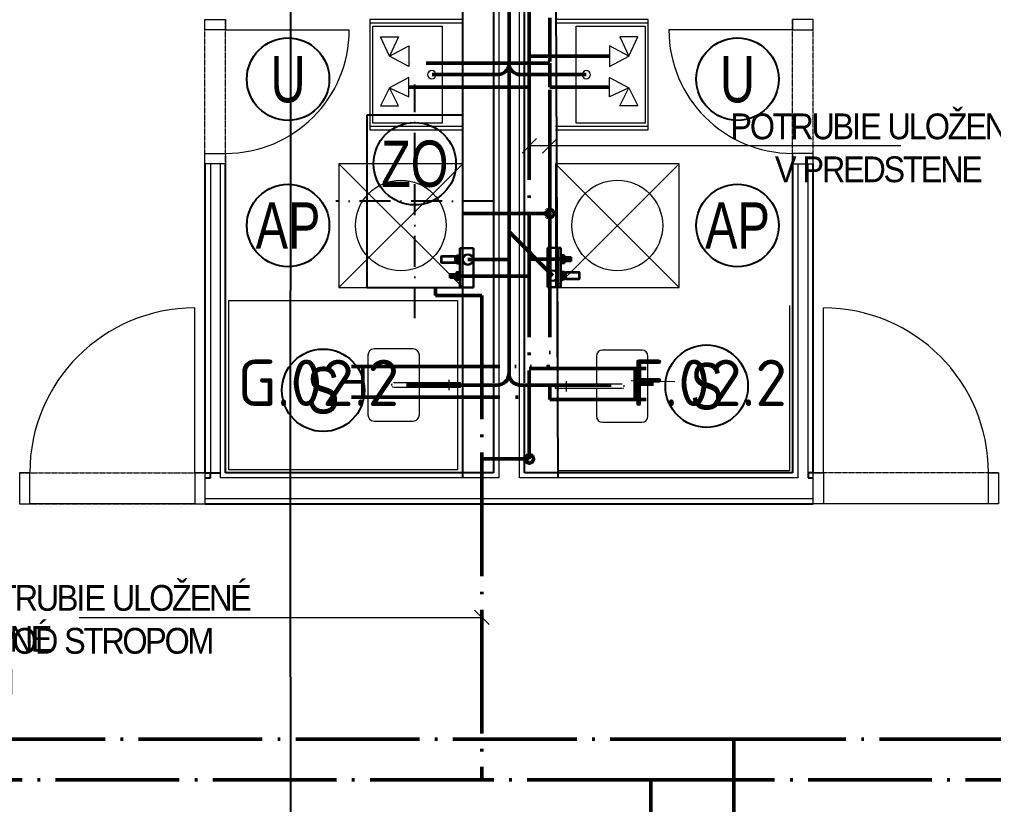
# Model space of a CAD drawing. Header units: millimetres. Extents: x 2377 to 264466, y -28213 to 61616.
# Drawn here: x 27467 to 32191, y 11750 to 15560 of the extents above; entities that cross this region are included whole.
import ezdxf
from ezdxf.enums import TextEntityAlignment as Align

# ---------------------------------------------------------------- set-up
doc = ezdxf.new("R2010")
doc.units = ezdxf.units.MM
for name, pattern in [('ACAD_ISO04W100', [30.5, 24, -3, 0.5, -3]), ('ACAD_ISO05W100', [33, 24, -3, 0, -3, 0, -3]), ('Bodkočiarkovaná 3mm', [5, 3, -1, 0, -1]), ('DOT_CENTER', [14, 12, -1, 0, -1]), ('Čiarkovaná 3mm', [6, 3, -3])]:
    doc.linetypes.add(name, pattern=pattern)
doc.layers.get('0').update_dxf_attribs({"color": 8})
for name, color, linetype, lineweight in [('1', 250, 'Continuous', 0), ('Common Edges', 8, 'Continuous', 20), ('Dvere - nad rovinou rezu', 8, 'Bodkočiarkovaná 3mm', 9), ('Floors', 8, 'Continuous', 20), ('Frame_Mullion', 8, 'Continuous', 20), ('Plan Swing', 8, 'Continuous', 9), ('Plumbing Fixtures', 8, 'Continuous', 9), ('Room Tags', 8, 'Continuous', 9), ('Walls', 8, 'Continuous', 25), ('ZTI- BATÉRIE', 6, 'Continuous', 18), ('ZTI- POPIS DIMENZIE', 250, 'Continuous', 18), ('ZTI- POPIS POTRUBIA', 7, 'Continuous', 18), ('ZTI- PRÍVOD POŽIARNEJ VODY', 144, 'ACAD_ISO04W100', 50), ('ZTI- PRÍVOD STUDENEJ VODY', 5, 'ACAD_ISO04W100', 50), ('ZTI- PRÍVOD TEPLEJ VODY', 1, 'ACAD_ISO05W100', 50), ('ZTI_KANAL', 30, 'Continuous', 50), ('ZTI_S_KANAL', 30, 'Continuous', 50)]:
    doc.layers.add(name, color=color, linetype=linetype, lineweight=lineweight)
doc.layers.add('NETLAC', color=240, linetype='Čiarkovaná 3mm', plot=False, transparency=0.1)
doc.layers.add('ZTI_T_ZARPR', color=4, linetype='Continuous')
doc.styles.add('HRUBE', font='arial.ttf', dxfattribs={"width": 0.75})
doc.styles.add('ISOCPEUR_6', font='isocpeur.ttf', dxfattribs={"height": 225})
doc.styles.add('Popis_ZTI', font='arial.ttf', dxfattribs={"width": 0.9, "height": 125})

# ---------------------------------------------------------------- blocks, each defined once
blk = doc.blocks.new('Dvere 1-kridlové obložkové plné - 600x1970-4666741-2NP _PRAC_')
at = {"layer": 'Dvere - nad rovinou rezu'}
for p, q in [((-350, 50), (350, 50)), ((-350, -50), (350, -50))]:
    blk.add_line(p, q, dxfattribs=at)
at = {"layer": 'Frame_Mullion'}
for p, q in [((-300, 50), (-350, 50)), ((-350, 50), (-350, -50)), ((-300, -50), (-300, 50)), ((350, 50), (300, 50)), ((300, 50), (300, -50)), ((350, -50), (350, 50)), ((-350, -50), (-300, -50)), ((300, -50), (350, -50))]:
    blk.add_line(p, q, dxfattribs=at)
at = {"layer": 'Plan Swing'}
blk.add_line((300, 50), (300, 650), dxfattribs=at)
blk.add_arc((300, 50), 600, 90, 180, dxfattribs=at)
blk = doc.blocks.new('CS_Pracka - CS_Pracka-4666743-2NP _PRAC_')
at = {"layer": 'Plumbing Fixtures'}
for p, q in [((600, -600), (0, 0)), ((0, -600), (600, 0)), ((600, 0), (0, 0)), ((0, 0), (0, -600)), ((600, -600), (600, 0)), ((0, -600), (600, -600))]:
    blk.add_line(p, q, dxfattribs=at)
blk.add_circle((300, -300), 220, dxfattribs=at)
blk = doc.blocks.new('CS_Umyvadlo - CS_Umyvadlo-4710462-2NP _PRAC_')
at = {"layer": 'Plumbing Fixtures'}
for p, q in [((17.8, -150), (0, -150)), ((0, -150), (0, -600)), ((517.8, -150), (17.8, -150)), ((17.8, -150), (17.8, -600)), ((32.8, -500), (32.8, -164.5)), ((32.8, -164.5), (502.8, -164.5)), ((502.8, -164.5), (502.8, -500)), ((535.7, -150), (517.8, -150)), ((517.8, -600), (517.8, -150)), ((535.7, -600), (535.7, -150)), ((502.8, -500), (32.8, -500))]:
    blk.add_line(p, q, dxfattribs=at)
for start, end in [(0, 180), (180, 360)]:
    blk.add_arc((267.8, -450), 20, start, end, dxfattribs=at)
blk = doc.blocks.new('CS_Sprch_kut - CS_Sprch_kut-4666745-2NP _PRAC_')
at = {"layer": 'Plumbing Fixtures'}
for p, q in [((34.1, -1285), (34.1, -163.8)), ((34.1, -163.8), (435, -163.8)), ((435, -148.8), (435, -443.8)), ((455, -148.8), (435, -148.8)), ((445, -148.8), (445, -223.8)), ((455, -443.8), (455, -148.8)), ((455, -163.8), (855.9, -163.8)), ((420, -203.8), (470, -203.8)), ((435, -348.8), (300, -348.8)), ((590, -348.8), (454.9, -348.8)), ((270, -378.8), (270, -568.8)), ((620, -568.8), (620, -378.8)), ((300, -598.8), (590, -598.8)), ((836.8, -1285), (34.1, -1285))]:
    blk.add_line(p, q, dxfattribs=at)
at = {"layer": 'Plumbing Fixtures', "flags": 128}
for points in [[(435, -443.8), (435, -445), (435, -446.2), (435, -447.4), (435, -448.6), (435, -449.7), (435, -450.9), (435, -452.1), (435, -453.2), (435, -454.4), (435, -455.5), (435, -456.6), (435, -457.6), (435, -458.7), (435, -459.7), (435, -460.7), (435, -461.7), (435, -462.6), (435, -463.6), (435, -464.5), (435, -465.3), (435, -466.1), (435, -466.9), (435, -467.7), (435, -468.4), (435, -469), (435, -469.7), (435, -470.2), (435, -470.8), (435, -471.3), (435, -471.7), (435, -472.2), (435, -472.5), (435, -472.8), (435, -473.1), (435, -473.3), (435, -473.5), (435, -473.7), (435, -473.7), (435, -473.8), (435, -473.8)], [(455, -473.8), (455, -473.8), (455, -473.7), (455, -473.6), (455, -473.4), (455, -473.2), (455, -472.9), (455, -472.6), (455, -472.3), (455, -471.9), (455, -471.4), (455, -470.9), (455, -470.4), (455, -469.8), (455, -469.2), (455, -468.5), (455, -467.8), (455, -467.1), (455, -466.3), (455, -465.5), (455, -464.7), (455, -463.8), (455, -462.9), (455, -462), (455, -461), (455, -460), (455, -459), (455, -457.9), (455, -456.9), (455, -455.8), (455, -454.7), (455, -453.5), (455, -452.4), (455, -451.2), (455, -450.1), (455, -448.9), (455, -447.7), (455, -446.5), (455, -445.3), (455, -444.1), (455, -443.8)]]:
    blk.add_lwpolyline(points, dxfattribs=at)
at = {"layer": 'Plumbing Fixtures'}
for centre, radius, start, end in [((300, -378.8), 30, 90, 180), ((590, -378.8), 30, 0, 90), ((445, -473.8), 10, 195, 225), ((445, -473.8), 10, 255, 300), ((300, -568.8), 30, 180, 270), ((590, -568.8), 30, 270, 0)]:
    blk.add_arc(centre, radius, start, end, dxfattribs=at)
blk = doc.blocks.new('Dvere 1-kridlové obložkové plné - 600x1970-4661098-2NP _PRAC_')
at = {"layer": 'Dvere - nad rovinou rezu'}
for p, q in [((-350, 50), (350, 50)), ((-350, -50), (350, -50))]:
    blk.add_line(p, q, dxfattribs=at)
at = {"layer": 'Frame_Mullion'}
for p, q in [((-350, 50), (-300, 50)), ((-350, -50), (-350, 50)), ((-300, 50), (-300, -50)), ((300, 50), (350, 50)), ((300, -50), (300, 50)), ((350, 50), (350, -50)), ((-300, -50), (-350, -50)), ((350, -50), (300, -50))]:
    blk.add_line(p, q, dxfattribs=at)
at = {"layer": 'Plan Swing'}
blk.add_line((300, -50), (300, -650), dxfattribs=at)
blk.add_arc((300, -50), 600, 180, 270, dxfattribs=at)
blk = doc.blocks.new('CS_Pracka - CS_Pracka-1783227-2NP _PRAC_')
at = {"layer": 'Plumbing Fixtures'}
for p, q in [((600, 600), (0, 0)), ((0, 600), (600, 0)), ((600, 600), (0, 600)), ((0, 600), (0, 0)), ((600, 0), (600, 600)), ((0, 0), (600, 0))]:
    blk.add_line(p, q, dxfattribs=at)
blk.add_circle((300, 300), 220, dxfattribs=at)
blk = doc.blocks.new('CS_Umyvadlo - CS_Umyvadlo-4710412-2NP _PRAC_')
at = {"layer": 'Plumbing Fixtures'}
for p, q in [((0, 600), (0, 150)), ((17.8, 600), (17.8, 150)), ((517.8, 150), (517.8, 600)), ((535.7, 150), (535.7, 600)), ((32.8, 164.5), (32.8, 500)), ((32.8, 500), (502.8, 500)), ((502.8, 500), (502.8, 164.5)), ((0, 150), (17.8, 150)), ((17.8, 150), (517.8, 150)), ((502.8, 164.5), (32.8, 164.5)), ((517.8, 150), (535.7, 150))]:
    blk.add_line(p, q, dxfattribs=at)
for start, end in [(0, 180), (180, 0)]:
    blk.add_arc((267.8, 450), 20, start, end, dxfattribs=at)
blk = doc.blocks.new('CS_Sprch_kut - CS_Sprch_kut-V3-2NP _PRAC_')
at = {"layer": 'Plumbing Fixtures'}
for p, q in [((15, 1285), (836.8, 1285)), ((15, 175), (15, 1285)), ((836.8, 1285), (836.8, 175)), ((250.9, 580), (250.9, 390)), ((570.9, 610), (280.9, 610)), ((600.9, 390), (600.9, 580)), ((415.9, 455), (415.9, 160)), ((435.9, 160), (435.9, 455)), ((280.9, 360), (415.9, 360)), ((435.8, 360), (570.9, 360)), ((400.9, 215), (450.9, 215)), ((425.9, 160), (425.9, 235)), ((415.9, 175), (15, 175)), ((415.9, 160), (435.9, 160)), ((836.8, 175), (435.9, 175))]:
    blk.add_line(p, q, dxfattribs=at)
at = {"layer": 'Plumbing Fixtures', "flags": 128}
for points in [[(415.9, 485), (415.9, 485), (415.9, 484.9), (415.9, 484.8), (415.9, 484.6), (415.9, 484.4), (415.9, 484.1), (415.9, 483.8), (415.9, 483.5), (415.9, 483.1), (415.9, 482.6), (415.9, 482.1), (415.9, 481.6), (415.9, 481), (415.9, 480.4), (415.9, 479.8), (415.9, 479.1), (415.9, 478.3), (415.9, 477.6), (415.9, 476.7), (415.9, 475.9), (415.9, 475), (415.9, 474.1), (415.9, 473.2), (415.9, 472.2), (415.9, 471.2), (415.9, 470.2), (415.9, 469.1), (415.9, 468.1), (415.9, 467), (415.9, 465.9), (415.9, 464.7), (415.9, 463.6), (415.9, 462.4), (415.9, 461.3), (415.9, 460.1), (415.9, 458.9), (415.9, 457.7), (415.9, 456.5), (415.9, 455.3), (415.9, 455)], [(435.9, 455), (435.9, 456.2), (435.9, 457.4), (435.9, 458.6), (435.9, 459.8), (435.9, 461), (435.9, 462.1), (435.9, 463.3), (435.9, 464.4), (435.9, 465.6), (435.9, 466.7), (435.9, 467.8), (435.9, 468.9), (435.9, 469.9), (435.9, 470.9), (435.9, 471.9), (435.9, 472.9), (435.9, 473.9), (435.9, 474.8), (435.9, 475.7), (435.9, 476.5), (435.9, 477.3), (435.9, 478.1), (435.9, 478.9), (435.9, 479.6), (435.9, 480.2), (435.9, 480.9), (435.9, 481.5), (435.9, 482), (435.9, 482.5), (435.9, 483), (435.9, 483.4), (435.9, 483.7), (435.9, 484.1), (435.9, 484.3), (435.9, 484.6), (435.9, 484.7), (435.9, 484.9), (435.9, 485), (435.9, 485), (435.9, 485)]]:
    blk.add_lwpolyline(points, dxfattribs=at)
at = {"layer": 'Plumbing Fixtures'}
for centre, radius, start, end in [((280.9, 580), 30, 90, 180), ((570.9, 580), 30, 0, 90), ((425.9, 485), 10, 135, 160.7239), ((425.9, 485), 10, 60, 105), ((280.9, 390), 30, 180, 270), ((570.9, 390), 30, 270, 0)]:
    blk.add_arc(centre, radius, start, end, dxfattribs=at)
blk = doc.blocks.new('Dvere 1-kridlové obložkové plné - 800x1970 PZ-4832729-2NP _PRAC_')
at = {"layer": 'Dvere - nad rovinou rezu'}
for p, q in [((-450, 75), (450, 75)), ((-450, -75), (450, -75))]:
    blk.add_line(p, q, dxfattribs=at)
at = {"layer": 'Frame_Mullion'}
for p, q in [((-400, 75), (-450, 75)), ((-450, 75), (-450, -75)), ((-400, -75), (-400, 75)), ((450, 75), (400, 75)), ((400, 75), (400, -75)), ((450, -75), (450, 75)), ((-450, -75), (-400, -75)), ((400, -75), (450, -75))]:
    blk.add_line(p, q, dxfattribs=at)
at = {"layer": 'Plan Swing'}
blk.add_line((400, 75), (400, 875), dxfattribs=at)
blk.add_arc((400, 75), 800, 90, 180, dxfattribs=at)
blk = doc.blocks.new('Dvere 1-kridlové obložkové plné - 800x1970 PZ-4832842-2NP _PRAC_')
at = {"layer": 'Dvere - nad rovinou rezu'}
for p, q in [((-450, 75), (450, 75)), ((-450, -75), (450, -75))]:
    blk.add_line(p, q, dxfattribs=at)
at = {"layer": 'Frame_Mullion'}
for p, q in [((-450, 75), (-400, 75)), ((-450, -75), (-450, 75)), ((-400, 75), (-400, -75)), ((400, 75), (450, 75)), ((400, -75), (400, 75)), ((450, 75), (450, -75)), ((-400, -75), (-450, -75)), ((450, -75), (400, -75))]:
    blk.add_line(p, q, dxfattribs=at)
at = {"layer": 'Plan Swing'}
blk.add_line((400, -75), (400, -875), dxfattribs=at)
blk.add_arc((400, -75), 800, 180, 270, dxfattribs=at)
blk = doc.blocks.new('2NP podklad')
at = {"layer": 'Common Edges', "color": 252}
for p, q in [((29791.7, 16384.7), (29791.7, 13334.7)), ((29891.7, 13334.7), (29891.7, 16384.7)), ((28368.4, 13359.7), (28368.4, 14859.7)), ((28393.4, 14859.7), (28393.4, 13359.7)), ((28441.7, 13334.7), (28441.7, 14859.7)), ((31241.7, 14859.7), (31241.7, 13334.7)), ((31291.7, 13359.7), (31291.7, 14859.7)), ((28367, 13359.7), (28368.4, 13359.7)), ((28368.4, 13334.7), (28367, 13334.7)), ((29791.7, 13334.7), (28441.7, 13334.7)), ((31241.7, 13334.7), (29891.7, 13334.7)), ((28367, 13234.7), (31316.4, 13234.7))]:
    blk.add_line(p, q, dxfattribs=at)
at = {"layer": 'Floors', "color": 252}
for p, q in [((28317, 13209.7), (27517, 13209.7)), ((32166.4, 13209.7), (31366.4, 13209.7))]:
    blk.add_line(p, q, dxfattribs=at)
at = {"layer": 'Room Tags', "color": 252}
blk.add_line((30646.2, 13800.4), (30434.3, 13805.4), dxfattribs=at)
at = {"layer": 'Walls', "color": 252}
for p, q in [((29616.7, 13334.7), (29616.7, 16359.7)), ((29766.7, 16359.7), (29766.7, 13795.6)), ((29916.7, 13795.6), (29916.7, 16359.7)), ((30080.5, 13334.7), (30066.7, 16359.7)), ((28366.7, 14859.7), (28366.7, 13359.7)), ((28466.7, 13359.7), (28466.7, 14859.7)), ((31216.7, 14859.7), (31216.7, 13359.7)), ((31316.7, 13359.7), (31316.7, 14859.7)), ((29766.7, 13775.6), (29766.7, 13359.7)), ((29916.7, 13359.7), (29916.7, 13775.6)), ((28368.4, 13359.7), (28441.7, 13359.7)), ((28368.4, 13334.7), (28393.4, 13334.7)), ((28393.4, 13334.7), (28393.4, 13359.7)), ((29766.7, 13359.7), (28466.7, 13359.7)), ((31216.7, 13359.7), (29916.7, 13359.7)), ((31316.4, 13359.7), (31291.7, 13359.7)), ((31291.7, 13359.7), (31291.7, 13334.7)), ((31291.7, 13334.7), (31316.4, 13334.7)), ((28367, 13209.7), (31316.4, 13209.7))]:
    blk.add_line(p, q, dxfattribs=at)
at = {"layer": 'Frame_Mullion', "color": 252}
for name, p, rotation in [('Dvere 1-kridlové obložkové plné - 600x1970-4661098-2NP _PRAC_', (28416.7, 15209.7), 90), ('Dvere 1-kridlové obložkové plné - 600x1970-4666741-2NP _PRAC_', (31266.7, 15209.7), 90), ('Dvere 1-kridlové obložkové plné - 800x1970 PZ-4832842-2NP _PRAC_', (31766.4, 13284.7), 180)]:
    blk.add_blockref(name, p, dxfattribs=dict(at, rotation=rotation))
blk.add_blockref('Dvere 1-kridlové obložkové plné - 800x1970 PZ-4832729-2NP _PRAC_', (27917, 13284.7), dxfattribs=at)
at = {"layer": 'Plumbing Fixtures', "color": 252}
for name, p, rotation in [('CS_Umyvadlo - CS_Umyvadlo-4710412-2NP _PRAC_', (29016.7, 15559.7), 270), ('CS_Umyvadlo - CS_Umyvadlo-4710462-2NP _PRAC_', (30666.7, 15559.7), 270), ('CS_Pracka - CS_Pracka-4666743-2NP _PRAC_', (30666.7, 14259.7), 180), ('CS_Sprch_kut - CS_Sprch_kut-V3-2NP _PRAC_', (29766.7, 13359.7), 90), ('CS_Sprch_kut - CS_Sprch_kut-4666745-2NP _PRAC_', (29916.7, 13334.7), 90)]:
    blk.add_blockref(name, p, dxfattribs=dict(at, rotation=rotation))
blk.add_blockref('CS_Pracka - CS_Pracka-1783227-2NP _PRAC_', (29016.7, 14259.7), dxfattribs=at)
at = {"layer": 'Room Tags', "color": 252, "char_height": 225, "attachment_point": 1, "style": 'ISOCPEUR_6'}
for s, insert, width in [('G.02.2', (28523.9, 13908.8), 931.962), ('F.02.2', (30434.3, 13908.8), 901.898)]:
    blk.add_mtext(s, dxfattribs=dict(at, insert=insert, width=width))
blk = doc.blocks.new('ohrievac')
at = {"color": 0, "linetype": 'Bodkočiarkovaná 3mm', "ltscale": 50}
for p, q in [((15359.1, 18661.3), (15359.1, 17896.3)), ((15926.6, 18278.8), (14791.6, 18278.8))]:
    blk.add_line(p, q, dxfattribs=at)
at = {"color": 0}
for p, q in [((14941.6, 18511.3), (14941.6, 18046.3)), ((15776.6, 18511.3), (14941.6, 18511.3)), ((15776.6, 18046.3), (15776.6, 18511.3)), ((14941.6, 18046.3), (15776.6, 18046.3))]:
    blk.add_line(p, q, dxfattribs=at)
blk = doc.blocks.new('netlac')
at = {"layer": 'NETLAC', "ltscale": 500}
for p, q in [((73350.7, 26406.4), (73350.7, 5406.4)), ((83850.7, 5406.4), (83850.7, 26406.4))]:
    blk.add_line(p, q, dxfattribs=at)
blk = doc.blocks.new('HL 405')
at = {"color": 7, "lineweight": 30}
for p, q in [((365.9, 112.8), (365.9, 144.8)), ((365.9, 144.8), (384.9, 144.8)), ((384.9, 112.8), (384.9, 144.8)), ((320.4, 82.5), (320.4, 95.5)), ((320.4, 95.5), (510.4, 95.5)), ((375.4, 112.8), (365.9, 112.8)), ((510.4, 95.5), (510.4, 82.5)), ((320.4, 82.5), (510.4, 82.5)), ((320.4, 29.8), (320.4, 82.5)), ((510.4, 29.8), (510.4, 82.5)), ((320.9, 29.3), (320.4, 29.8)), ((320.9, 29.3), (509.9, 29.3)), ((509.9, 29.3), (510.4, 29.8))]:
    blk.add_line(p, q, dxfattribs=at)
at = {"color": 7, "linetype": 'Continuous', "lineweight": 30}
for p, q in [((355.2, 95.3), (355.2, 97.3)), ((395.5, 97.3), (355.2, 97.3)), ((395.5, 95.3), (355.2, 95.3)), ((356.2, 97.8), (355.7, 97.8)), ((357, 108.3), (356.2, 107.5)), ((356.2, 107.5), (356.2, 97.8)), ((356.5, 107.5), (356.2, 107.5)), ((356.5, 97.8), (356.2, 97.8)), ((356.5, 97.8), (356.5, 107.5)), ((357.3, 97.8), (356.5, 97.8)), ((393.8, 111.8), (357, 111.8)), ((357, 111.8), (357, 108.3)), ((357, 108.3), (357.3, 108.3)), ((357.3, 108.3), (357.3, 107.6)), ((357.3, 97.8), (357.3, 107.5)), ((360.8, 107.5), (357.3, 107.5)), ((360.8, 97.8), (357.3, 97.8)), ((392.8, 112.8), (358, 112.8)), ((358, 108.3), (361.5, 108.3)), ((360.8, 97.8), (360.8, 107.5)), ((361.5, 97.8), (360.8, 97.8)), ((361.5, 108.3), (361.5, 97.8)), ((362.9, 97.8), (361.5, 97.8)), ((362.9, 97.8), (362.9, 107.5)), ((369, 107.5), (362.9, 107.5)), ((369, 97.8), (362.9, 97.8)), ((363.3, 108.3), (369.4, 108.3)), ((369, 97.8), (369, 107.5)), ((369.4, 97.8), (369, 97.8)), ((369.4, 108.3), (369.4, 97.8)), ((371.9, 97.8), (369.4, 97.8)), ((371.9, 108.3), (378.9, 108.3)), ((371.9, 107.5), (371.9, 108.3)), ((378.9, 107.5), (371.9, 107.5)), ((371.9, 97.8), (371.9, 107.5)), ((378.9, 97.8), (371.9, 97.8)), ((378.9, 108.3), (378.9, 107.5)), ((378.9, 97.8), (378.9, 107.5)), ((381.4, 97.8), (378.9, 97.8)), ((381.4, 108.3), (387.4, 108.3)), ((381.4, 108.3), (381.4, 97.8)), ((381.8, 97.8), (381.4, 97.8)), ((387.9, 107.5), (381.8, 107.5)), ((381.8, 97.8), (381.8, 107.5)), ((387.9, 97.8), (381.8, 97.8)), ((387.9, 97.8), (387.9, 107.5)), ((389.3, 97.8), (387.9, 97.8)), ((389.3, 108.3), (392.8, 108.3)), ((389.3, 108.3), (389.3, 97.8)), ((390, 97.8), (389.3, 97.8)), ((393.5, 107.5), (390, 107.5)), ((390, 97.8), (390, 107.5)), ((393.5, 97.8), (390, 97.8)), ((393.4, 108.3), (393.8, 108.3)), ((393.4, 108.3), (393.4, 107.6)), ((393.5, 97.8), (393.5, 107.5)), ((394.3, 97.8), (393.5, 97.8)), ((393.8, 111.8), (393.8, 108.3)), ((393.8, 108.3), (394.6, 107.5)), ((394.6, 107.5), (394.3, 107.5)), ((394.3, 97.8), (394.3, 107.5)), ((394.6, 97.8), (394.3, 97.8)), ((394.6, 107.5), (394.6, 97.8)), ((395, 97.8), (394.6, 97.8)), ((395.5, 95.3), (395.5, 97.3))]:
    blk.add_line(p, q, dxfattribs=at)
at = {"color": 7, "lineweight": 30}
blk.add_circle((455.4, 56.4), 25, dxfattribs=at)
at = {"color": 7, "linetype": 'Continuous', "lineweight": 30}
for centre, radius, start, end in [((355.7, 97.3), 0.5, 90, 180), ((358, 111.8), 1, 90, 180), ((392.8, 111.8), 1, 360, 90), ((395, 97.3), 0.5, 0, 90)]:
    blk.add_arc(centre, radius, start, end, dxfattribs=at)
for points in [[(357.3, 108.3), (357.1, 108.1), (356.9, 107.9), (356.7, 107.7), (356.5, 107.5)], [(357.3, 107.5), (357.5, 107.7), (357.6, 107.9), (357.8, 108.1), (358, 108.3)], [(361.5, 108.3), (361.3, 108.1), (361.1, 107.9), (361, 107.7), (360.8, 107.5)], [(362.9, 107.5), (363, 107.7), (363.1, 107.9), (363.2, 108.1), (363.3, 108.3)], [(369.4, 108.3), (369.3, 108.1), (369.2, 107.9), (369.1, 107.7), (369, 107.5)], [(381.8, 107.5), (381.7, 107.7), (381.6, 107.9), (381.5, 108.1), (381.4, 108.3)], [(387.4, 108.3), (387.5, 108.1), (387.6, 107.9), (387.7, 107.7), (387.9, 107.5)], [(390, 107.5), (389.8, 107.7), (389.6, 107.9), (389.5, 108.1), (389.3, 108.3)], [(392.8, 108.3), (393, 108.1), (393.1, 107.9), (393.3, 107.7), (393.5, 107.5)], [(394.3, 107.5), (394.1, 107.7), (393.9, 107.9), (393.6, 108.1), (393.4, 108.3)]]:
    blk.add_spline(points, degree=3, dxfattribs=at)
at = {"layer": '1', "color": 7, "linetype": 'Continuous', "lineweight": 30}
for p, q in [((438.9, 184.3), (440.4, 185.8)), ((438.9, 182.8), (438.9, 184.3)), ((471.9, 184.3), (438.9, 184.3)), ((438.9, 118.2), (438.9, 182.8)), ((455.4, 185.8), (440.4, 185.8)), ((440.4, 116.7), (440.4, 185.3)), ((468.6, 185.8), (455.4, 185.8)), ((470.4, 185.8), (468.6, 185.8)), ((470.4, 185.8), (471.9, 184.3)), ((470.4, 185.5), (470.4, 116.7)), ((471.9, 184.3), (471.9, 118.2)), ((435.2, 97.5), (435.2, 95.5)), ((455.4, 95.5), (435.2, 95.5)), ((436.4, 98), (435.7, 98)), ((436.4, 107.6), (437, 108.2)), ((436.4, 98), (436.4, 107.6)), ((436.4, 107.6), (436.7, 107.6)), ((436.7, 98), (436.4, 98)), ((436.7, 107.6), (437.3, 108.2)), ((436.7, 98), (436.7, 107.6)), ((437.3, 98), (436.7, 98)), ((437, 108.2), (437, 112)), ((437, 108.2), (437.3, 108.2)), ((437.3, 108.2), (437.3, 98)), ((437.5, 98), (437.3, 98)), ((437.5, 107.6), (438, 108.2)), ((437.5, 107.6), (440.9, 107.6)), ((437.5, 107.6), (437.5, 98)), ((437.5, 107.6), (440.9, 107.6)), ((440.9, 98), (437.5, 98)), ((455.4, 113), (438, 113)), ((441.4, 108.2), (438, 108.2)), ((438.9, 118.2), (440.4, 116.7)), ((438.9, 118.2), (471.9, 118.2)), ((440.4, 116.7), (444, 113)), ((440.9, 107.6), (441.4, 108.2)), ((440.9, 107.6), (440.9, 98)), ((441.4, 98), (440.9, 98)), ((441.4, 108.2), (441.4, 98)), ((443.1, 98), (441.4, 98)), ((443.1, 107.6), (443.4, 108.2)), ((443.1, 107.6), (449, 107.6)), ((443.1, 107.6), (443.1, 98)), ((449, 98), (443.1, 98)), ((449.3, 108.2), (443.4, 108.2)), ((444, 111), (444, 113)), ((466.7, 113), (444, 113)), ((449, 107.6), (449.3, 108.2)), ((449, 107.6), (449, 98)), ((449.3, 98), (449, 98)), ((449.3, 108.2), (449.3, 98)), ((452, 98), (449.3, 98)), ((455.4, 108.2), (452, 108.2)), ((452, 108.2), (452, 107.6)), ((452, 107.6), (455.4, 107.6)), ((452, 107.6), (452, 98)), ((455.4, 98), (452, 98)), ((472.8, 113), (455.4, 113)), ((458.8, 108.2), (455.4, 108.2)), ((455.4, 107.6), (458.8, 107.6)), ((458.8, 98), (455.4, 98)), ((475.5, 95.5), (455.4, 95.5)), ((458.8, 107.6), (458.8, 108.2)), ((458.8, 98), (458.8, 107.6)), ((461.5, 98), (458.8, 98)), ((467.4, 108.2), (461.5, 108.2)), ((461.5, 98), (461.5, 108.2)), ((461.5, 108.2), (461.8, 107.6)), ((461.8, 98), (461.5, 98)), ((461.8, 107.6), (467.7, 107.6)), ((461.8, 98), (461.8, 107.6)), ((467.7, 98), (461.8, 98)), ((466.7, 113), (470.4, 116.7)), ((466.7, 113), (466.7, 111)), ((467.4, 108.2), (467.7, 107.6)), ((467.7, 98), (467.7, 107.6)), ((469.3, 98), (467.7, 98)), ((472.7, 108.2), (469.3, 108.2)), ((469.3, 98), (469.3, 108.2)), ((469.3, 108.2), (469.9, 107.6)), ((469.9, 98), (469.3, 98)), ((469.9, 107.6), (473.3, 107.6)), ((469.9, 98), (469.9, 107.6)), ((469.9, 107.6), (473.3, 107.6)), ((473.3, 98), (469.9, 98)), ((470.4, 116.7), (471.9, 118.2)), ((472.7, 108.2), (473.3, 107.6)), ((473.3, 98), (473.3, 107.6)), ((473.5, 98), (473.3, 98)), ((473.5, 108.2), (473.8, 108.2)), ((473.5, 98), (473.5, 108.2)), ((473.5, 108.2), (474.1, 107.6)), ((474.1, 98), (473.5, 98)), ((473.8, 112), (473.8, 108.2)), ((473.8, 108.2), (474.4, 107.6)), ((474.1, 107.6), (474.1, 98)), ((474.1, 107.6), (474.4, 107.6)), ((474.4, 98), (474.1, 98)), ((474.4, 107.6), (474.4, 98)), ((475, 98), (474.4, 98)), ((475.5, 95.5), (475.5, 97.5))]:
    blk.add_line(p, q, dxfattribs=at)
at = {"layer": '1', "color": 7, "linetype": 'DOT_CENTER', "lineweight": 30}
for p, q in [((455.4, 184.3), (455.4, 187.3)), ((455.4, 182.8), (455.4, 184.3)), ((375.4, 111.8), (375.4, 108.3)), ((455.4, 107.6), (455.4, 113.7))]:
    blk.add_line(p, q, dxfattribs=at)
at = {"layer": '1', "color": 7, "linetype": 'Continuous', "lineweight": 30}
for centre, radius, start, end in [((435.7, 97.5), 0.5, 90, 180), ((438, 112), 1, 90, 180), ((472.8, 112), 1, 0, 90), ((475, 97.5), 0.5, 0, 90)]:
    blk.add_arc(centre, radius, start, end, dxfattribs=at)
blk = doc.blocks.new('bateria sprcha')
at = {"layer": 'ZTI- PRÍVOD STUDENEJ VODY', "ltscale": 15}
blk.add_line((144786.5, 122031.1), (144906.5, 122031.1), dxfattribs=at)
at = {"layer": 'ZTI- PRÍVOD TEPLEJ VODY', "ltscale": 15}
for p, q in [((144786.5, 122181.1, 0), (144906.5, 122181.1)), ((144840.7, 122181.1), (144840.7, 122031.1)), ((144840.7, 122106.1), (144750.7, 122106.1))]:
    blk.add_line(p, q, dxfattribs=at)
blk = doc.blocks.new('KBKKB')
at = {"layer": 'ZTI- BATÉRIE', "color": 6, "lineweight": 18, "elevation": 0}
for points in [[(-160048.8, -39313.2), (-160048.8, -39400.7), (-159961.3, -39356.9), (-160048.8, -39313.2)], [(-160005.1, -39450.7), (-159911.3, -39450.7), (-159961.3, -39356.9), (-160005.1, -39450.7)]]:
    blk.add_lwpolyline(points, dxfattribs=at)
at = {"layer": 'ZTI- BATÉRIE', "color": 6, "lineweight": 18}
for points in [[(-159714.5, -39313.2), (-159714.5, -39400.7), (-159808.2, -39356.9), (-159714.5, -39313.2)], [(-159758.2, -39450.7), (-159858.2, -39450.7), (-159808.2, -39356.9), (-159758.2, -39450.7)]]:
    blk.add_lwpolyline(points, dxfattribs=at)

msp = doc.modelspace()

# ---------------------------------------------------------------- block references
at = {"color": 0}
msp.add_blockref('2NP podklad', (0, 0), dxfattribs=at)

# ---------------------------------------------------------------- next in the draw order: linework, layer by layer
at = {"layer": 'ZTI- POPIS DIMENZIE', "ltscale": 2.5, "transparency": 33554687}
for points in [[(29904.6, 14911), (29975.3, 14981.8)], [(30004.6, 14911), (30075.3, 14981.8)], [(29745.6, 12622.8), (29674.8, 12693.5)]]:
    msp.add_lwpolyline(points, dxfattribs=at)
at = {"layer": 'ZTI- POPIS POTRUBIA', "ltscale": 10, "transparency": 33554687}
for p, q in [((31741.8, 14946.4), (29939.9, 14946.4)), ((27756.5, 12658.1), (29710.2, 12658.1))]:
    msp.add_line(p, q, dxfattribs=at)
at = {"layer": 'ZTI- PRÍVOD POŽIARNEJ VODY', "color": 6, "ltscale": 25}
for points in [[(30932.1, 12066.1), (30932.1, 12066.1), (23608.9, 12066.1)], [(52825.4, 12066.1), (30932.1, 12066.1), (30932.1, 8557.7)]]:
    msp.add_lwpolyline(points, dxfattribs=at)
at = {"layer": 'ZTI- PRÍVOD STUDENEJ VODY', "ltscale": 25}
for points in [[(29939.9, 15381), (29939.9, 15814.4), (30226.7, 15814.4)], [(29939.9, 15381), (29939.9, 13427)], [(29354.7, 15231), (29939.9, 15231)], [(30529.8, 8636), (30529.8, 11870.3), (11341.4, 11870.3), (11341.4, 14421.6)], [(30142.8, 14396), (29939.9, 14396)], [(29553.9, 14314.7), (29939.9, 14314.7)], [(29484.2, 14220), (29484.2, 14259.7)], [(29484.2, 14220), (29710.2, 14220), (29710.2, 11870.3)], [(30529.8, 11870.3), (60889.1, 11870.3), (60889.1, 13322.6), (61192.7, 13322.6), (61192.7, 14026.7), (61267.2, 14026.7)], [(30387.3, 13865.4), (29939.9, 13865.4)], [(29197.5, 13726.1), (29939.9, 13726.1)], [(29710.2, 13427), (29939.9, 13427)]]:
    msp.add_lwpolyline(points, dxfattribs=at)
at = {"layer": 'ZTI- PRÍVOD STUDENEJ VODY', "ltscale": 25, "elevation": 0}
msp.add_lwpolyline([(30328.7, 15381), (29939.9, 15381)], dxfattribs=at)
at = {"layer": 'ZTI- PRÍVOD STUDENEJ VODY', "ltscale": 25}
msp.add_circle((29939.9, 13427), 20, dxfattribs=at)
at = {"layer": 'ZTI- PRÍVOD TEPLEJ VODY', "ltscale": 25}
for points in [[(29434.8, 16709.7), (29434.8, 16386.7), (30039.9, 16393.4), (30039.9, 15355.2)], [(30039.9, 15231), (30039.9, 15347.9), (29354.7, 15347.9)], [(30039.9, 14618), (30039.9, 15231), (30328.7, 15231)], [(29616.7, 14618), (30039.9, 14618)], [(30039.9, 14618), (30039.9, 13715.4), (30387.3, 13715.4)]]:
    msp.add_lwpolyline(points, dxfattribs=at)
at = {"layer": 'ZTI- PRÍVOD TEPLEJ VODY', "ltscale": 25, "elevation": 0}
msp.add_lwpolyline([(29197.5, 13876.1), (30039.9, 13876.1)], dxfattribs=at)
at = {"layer": 'ZTI- PRÍVOD TEPLEJ VODY', "ltscale": 25}
msp.add_circle((30039.9, 14618), 20, dxfattribs=at)
at = {"layer": 'ZTI_KANAL'}
for p, q in [((29841.7, 16461.2), (29841.8, 13840.5)), ((29468.6, 15291.9), (29789.1, 15291.9)), ((30214.9, 15291.9), (29894.3, 15291.9)), ((29344.8, 13785.6), (29782.6, 13785.6)), ((29346.7, 13785.6), (29784.5, 13785.6)), ((30334.9, 13785.6), (29897.1, 13785.6)), ((30336.8, 13785.6), (29899, 13785.6))]:
    msp.add_line(p, q, dxfattribs=at)
at = {"layer": 'ZTI_KANAL', "ltscale": 25}
for points in [[(30054.4, 14316), (29841.8, 14528.6)], [(29642.3, 14394.7), (29841.8, 14394.7)]]:
    msp.add_lwpolyline(points, dxfattribs=at)
at = {"layer": 'ZTI_S_KANAL', "ltscale": 50}
for centre, start, end in [((29786.7, 15346.8), 267.6045, 0), ((29896.7, 15346.8), 180, 272.3955), ((29784.9, 13840.5), 267.6045, 0), ((29786.8, 13840.5), 267.6045, 0), ((29894.8, 13840.5), 180, 272.3955), ((29896.7, 13840.5), 180, 272.3955)]:
    msp.add_arc(centre, 55, start, end, dxfattribs=at)
at = {"layer": 'ZTI_T_ZARPR', "color": 4, "linetype": 'Continuous'}
for centre in [(28769.7, 15270), (30949.7, 15270), (29384.2, 14859.7), (28769.7, 14559.7), (30949.7, 14559.7), (28940, 13760), (30800, 13780)]:
    msp.add_circle(centre, 200, dxfattribs=at)

# ---------------------------------------------------------------- next in the draw order: block references
at = {"color": 0, "xscale": 1.25, "yscale": 1.25, "zscale": 1.25}
for p in [(-76031.6, -1888), (-62906.6, -1888)]:
    msp.add_blockref('netlac', p, dxfattribs=at)
at = {"color": 0, "rotation": 270}
msp.add_blockref('ohrievac', (11105.4, 30036.3), dxfattribs=at)
for p, rotation in [((29698.7, 13939.3), 89.9999996075504), ((29998, 14771.4), 269.9999996075504)]:
    msp.add_blockref('HL 405', p, dxfattribs=dict(rotation=rotation))
at = {"layer": 'ZTI- BATÉRIE', "rotation": 90.00000000000001}
msp.add_blockref('KBKKB', (-10095.9, 175189.2, 0), dxfattribs=at)
at = {"layer": 'ZTI- BATÉRIE', "xscale": -1, "rotation": 270}
msp.add_blockref('KBKKB', (69779.4, 175189.2, 0), dxfattribs=at)
at = {"layer": 'ZTI- POPIS DIMENZIE'}
msp.add_blockref('bateria sprcha', (-115708.9, -108305), dxfattribs=at)
at = {"layer": 'ZTI- POPIS DIMENZIE', "rotation": 180}
msp.add_blockref('bateria sprcha', (175293.7, 135896.4), dxfattribs=at)

# ---------------------------------------------------------------- next in the draw order: texts
at = {"layer": 'ZTI- POPIS POTRUBIA', "ltscale": 10, "transparency": 33554687, "char_height": 125, "style": 'Popis_ZTI'}
for s, insert, attachment_point in [('\\pxqc;{\\T0.9;POTRUBIE ULOŽENÉ \\PV PREDSTENE}', (30895.4, 14768.2), 7), ('\\pxqc;{\\T0.9;POTRUBIE ULOŽENÉ \\PPOD STROPOM}', (28602.9, 12479.9), 9), ('\\pxqc;{\\T0.9;POTRUBIE ULOŽENÉ \\PPOD STROPOM}', (26166.5, 12280.7), 7)]:
    msp.add_mtext(s, dxfattribs=dict(at, insert=insert, attachment_point=attachment_point))
at = {"layer": 'ZTI_T_ZARPR', "color": 4, "linetype": 'Continuous', "style": 'HRUBE', "width": 0.75}
for s, p in [('U', (28769.7, 15270)), ('U', (30949.7, 15270)), ('ZO', (29384.2, 14859.7)), ('AP', (28769.7, 14559.7)), ('AP', (30949.7, 14559.7)), ('S', (30800, 13780)), ('S', (28940, 13760))]:
    msp.add_text(s, height=225, dxfattribs=at).set_placement(p, align=Align.MIDDLE_CENTER)

doc.saveas('drawing.dxf')
